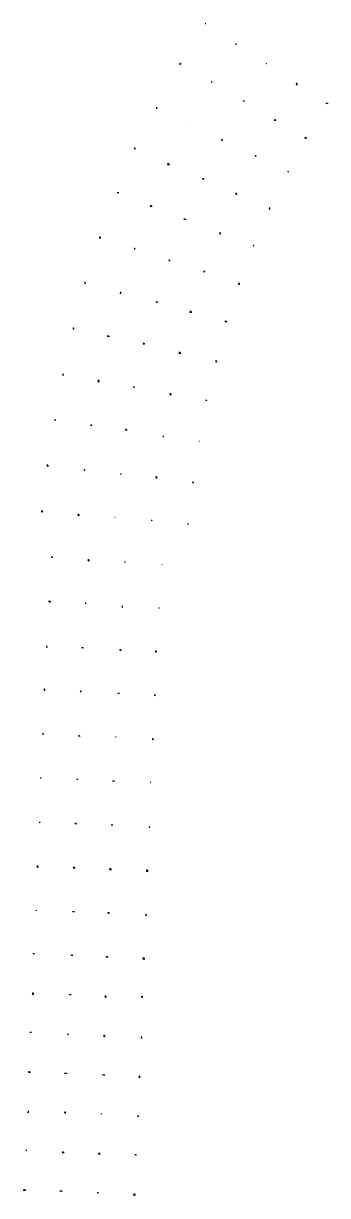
# Model space of a CAD drawing. Header units: metres. Extents: x 6010712 to 6010731, y 6568802 to 6568956.
# Drawn here: x 6010714.9 to 6010731.5, y 6568892 to 6568956 of the extents above; entities that cross this region are included whole.
import ezdxf

# ---------------------------------------------------------------- set-up
doc = ezdxf.new("R2010")
doc.units = ezdxf.units.M

msp = doc.modelspace()

# ---------------------------------------------------------------- hatches: boundary and pattern name
h = msp.add_hatch(color=1)
edge = h.paths.add_edge_path()
edge.add_ellipse((6010724.83, 6568956.03), major_axis=(0, 0.005), ratio=1, start_angle=0, end_angle=360, ccw=False)
h = msp.add_hatch(color=1)
edge = h.paths.add_edge_path()
edge.add_ellipse((6010726.47, 6568954.87), major_axis=(0, 0.005), ratio=1, start_angle=0, end_angle=360, ccw=False)
h = msp.add_hatch(color=1)
edge = h.paths.add_edge_path()
edge.add_ellipse((6010723.39, 6568953.79), major_axis=(0, 0.005), ratio=1, start_angle=0, end_angle=360, ccw=False)
h = msp.add_hatch(color=1)
edge = h.paths.add_edge_path()
edge.add_ellipse((6010728.15, 6568953.84), major_axis=(0, 0.005), ratio=1, start_angle=0, end_angle=360, ccw=False)
h = msp.add_hatch(color=1)
edge = h.paths.add_edge_path()
edge.add_ellipse((6010725.12, 6568952.87), major_axis=(0, 0.005), ratio=1, start_angle=0, end_angle=360, ccw=False)
h = msp.add_hatch(color=1)
edge = h.paths.add_edge_path()
edge.add_ellipse((6010729.77, 6568952.67), major_axis=(0, 0.005), ratio=1, start_angle=0, end_angle=360, ccw=False)
h = msp.add_hatch(color=1)
edge = h.paths.add_edge_path()
edge.add_ellipse((6010722.14, 6568951.38), major_axis=(0, 0.005), ratio=1, start_angle=0, end_angle=360, ccw=False)
h = msp.add_hatch(color=1)
edge = h.paths.add_edge_path()
edge.add_ellipse((6010726.94, 6568951.79), major_axis=(0, 0.005), ratio=1, start_angle=0, end_angle=360, ccw=False)
h = msp.add_hatch(color=1)
edge = h.paths.add_edge_path()
edge.add_ellipse((6010731.39, 6568951.65), major_axis=(0, 0.005), ratio=1, start_angle=0, end_angle=360, ccw=False)
h = msp.add_hatch(color=1)
edge = h.paths.add_edge_path()
edge.add_ellipse((6010728.65, 6568950.73), major_axis=(0, 0.005), ratio=1, start_angle=0, end_angle=360, ccw=False)
h = msp.add_hatch(color=1)
edge = h.paths.add_edge_path()
edge.add_ellipse((6010723.94, 6568950.57), major_axis=(0, 0.005), ratio=1, start_angle=0, end_angle=360, ccw=False)
h = msp.add_hatch(color=1)
edge = h.paths.add_edge_path()
edge.add_ellipse((6010725.68, 6568949.63), major_axis=(0, 0.005), ratio=1, start_angle=0, end_angle=360, ccw=False)
h = msp.add_hatch(color=1)
edge = h.paths.add_edge_path()
edge.add_ellipse((6010730.24, 6568949.83), major_axis=(0, 0.005), ratio=1, start_angle=0, end_angle=360, ccw=False)
h = msp.add_hatch(color=1)
edge = h.paths.add_edge_path()
edge.add_ellipse((6010720.93, 6568949.25), major_axis=(0, 0.005), ratio=1, start_angle=0, end_angle=360, ccw=False)
h = msp.add_hatch(color=1)
edge = h.paths.add_edge_path()
edge.add_ellipse((6010727.58, 6568948.79), major_axis=(0, 0.005), ratio=1, start_angle=0, end_angle=360, ccw=False)
h = msp.add_hatch(color=1)
edge = h.paths.add_edge_path()
edge.add_ellipse((6010722.74, 6568948.3), major_axis=(0, 0.005), ratio=1, start_angle=0, end_angle=360, ccw=False)
h = msp.add_hatch(color=1)
edge = h.paths.add_edge_path()
edge.add_ellipse((6010724.72, 6568947.53), major_axis=(0, 0.005), ratio=1, start_angle=0, end_angle=360, ccw=False)
h = msp.add_hatch(color=1)
edge = h.paths.add_edge_path()
edge.add_ellipse((6010729.36, 6568947.94), major_axis=(0, 0.005), ratio=1, start_angle=0, end_angle=360, ccw=False)
h = msp.add_hatch(color=1)
edge = h.paths.add_edge_path()
edge.add_ellipse((6010720.08, 6568946.8), major_axis=(0, 0.005), ratio=1, start_angle=0, end_angle=360, ccw=False)
h = msp.add_hatch(color=1)
edge = h.paths.add_edge_path()
edge.add_ellipse((6010726.52, 6568946.69), major_axis=(0, 0.005), ratio=1, start_angle=0, end_angle=360, ccw=False)
h = msp.add_hatch(color=1)
edge = h.paths.add_edge_path()
edge.add_ellipse((6010721.79, 6568946.02), major_axis=(0, 0.005), ratio=1, start_angle=0, end_angle=360, ccw=False)
h = msp.add_hatch(color=1)
edge = h.paths.add_edge_path()
edge.add_ellipse((6010728.29, 6568945.88), major_axis=(0, 0.005), ratio=1, start_angle=0, end_angle=360, ccw=False)
h = msp.add_hatch(color=1)
edge = h.paths.add_edge_path()
edge.add_ellipse((6010723.63, 6568945.31), major_axis=(0, 0.005), ratio=1, start_angle=0, end_angle=360, ccw=False)
h = msp.add_hatch(color=1)
edge = h.paths.add_edge_path()
edge.add_ellipse((6010718.99, 6568944.3), major_axis=(0, 0.005), ratio=1, start_angle=0, end_angle=360, ccw=False)
h = msp.add_hatch(color=1)
edge = h.paths.add_edge_path()
edge.add_ellipse((6010725.64, 6568944.54), major_axis=(0, 0.005), ratio=1, start_angle=0, end_angle=360, ccw=False)
h = msp.add_hatch(color=1)
edge = h.paths.add_edge_path()
edge.add_ellipse((6010720.91, 6568943.72), major_axis=(0, 0.005), ratio=1, start_angle=0, end_angle=360, ccw=False)
h = msp.add_hatch(color=1)
edge = h.paths.add_edge_path()
edge.add_ellipse((6010727.42, 6568943.92), major_axis=(0, 0.005), ratio=1, start_angle=0, end_angle=360, ccw=False)
h = msp.add_hatch(color=1)
edge = h.paths.add_edge_path()
edge.add_ellipse((6010722.8, 6568943.06), major_axis=(0, 0.005), ratio=1, start_angle=0, end_angle=360, ccw=False)
h = msp.add_hatch(color=1)
edge = h.paths.add_edge_path()
edge.add_ellipse((6010724.71, 6568942.45), major_axis=(0, 0.005), ratio=1, start_angle=0, end_angle=360, ccw=False)
h = msp.add_hatch(color=1)
edge = h.paths.add_edge_path()
edge.add_ellipse((6010718.2, 6568941.84), major_axis=(0, 0.005), ratio=1, start_angle=0, end_angle=360, ccw=False)
h = msp.add_hatch(color=1)
edge = h.paths.add_edge_path()
edge.add_ellipse((6010726.61, 6568941.76), major_axis=(0, 0.005), ratio=1, start_angle=0, end_angle=360, ccw=False)
h = msp.add_hatch(color=1)
edge = h.paths.add_edge_path()
edge.add_ellipse((6010720.14, 6568941.28), major_axis=(0, 0.005), ratio=1, start_angle=0, end_angle=360, ccw=False)
h = msp.add_hatch(color=1)
edge = h.paths.add_edge_path()
edge.add_ellipse((6010722.2, 6568940.82), major_axis=(0, 0.005), ratio=1, start_angle=0, end_angle=360, ccw=False)
h = msp.add_hatch(color=1)
edge = h.paths.add_edge_path()
edge.add_ellipse((6010723.95, 6568940.24), major_axis=(0, 0.005), ratio=1, start_angle=0, end_angle=360, ccw=False)
h = msp.add_hatch(color=1)
edge = h.paths.add_edge_path()
edge.add_ellipse((6010725.87, 6568939.72), major_axis=(0, 0.005), ratio=1, start_angle=0, end_angle=360, ccw=False)
h = msp.add_hatch(color=1)
edge = h.paths.add_edge_path()
edge.add_ellipse((6010717.61, 6568939.35), major_axis=(0, 0.005), ratio=1, start_angle=0, end_angle=360, ccw=False)
h = msp.add_hatch(color=1)
edge = h.paths.add_edge_path()
edge.add_ellipse((6010719.43, 6568938.92), major_axis=(0, 0.005), ratio=1, start_angle=0, end_angle=360, ccw=False)
h = msp.add_hatch(color=1)
edge = h.paths.add_edge_path()
edge.add_ellipse((6010721.4, 6568938.58), major_axis=(0, 0.005), ratio=1, start_angle=0, end_angle=360, ccw=False)
h = msp.add_hatch(color=1)
edge = h.paths.add_edge_path()
edge.add_ellipse((6010723.36, 6568938), major_axis=(0, 0.005), ratio=1, start_angle=0, end_angle=360, ccw=False)
h = msp.add_hatch(color=1)
edge = h.paths.add_edge_path()
edge.add_ellipse((6010725.41, 6568937.54), major_axis=(0, 0.005), ratio=1, start_angle=0, end_angle=360, ccw=False)
h = msp.add_hatch(color=1)
edge = h.paths.add_edge_path()
edge.add_ellipse((6010717.03, 6568936.82), major_axis=(0, 0.005), ratio=1, start_angle=0, end_angle=360, ccw=False)
h = msp.add_hatch(color=1)
edge = h.paths.add_edge_path()
edge.add_ellipse((6010718.93, 6568936.45), major_axis=(0, 0.005), ratio=1, start_angle=0, end_angle=360, ccw=False)
h = msp.add_hatch(color=1)
edge = h.paths.add_edge_path()
edge.add_ellipse((6010720.85, 6568936.17), major_axis=(0, 0.005), ratio=1, start_angle=0, end_angle=360, ccw=False)
h = msp.add_hatch(color=1)
edge = h.paths.add_edge_path()
edge.add_ellipse((6010722.87, 6568935.74), major_axis=(0, 0.005), ratio=1, start_angle=0, end_angle=360, ccw=False)
h = msp.add_hatch(color=1)
edge = h.paths.add_edge_path()
edge.add_ellipse((6010724.84, 6568935.47), major_axis=(0, 0.005), ratio=1, start_angle=0, end_angle=360, ccw=False)
h = msp.add_hatch(color=1)
edge = h.paths.add_edge_path()
edge.add_ellipse((6010716.63, 6568934.38), major_axis=(0, 0.005), ratio=1, start_angle=0, end_angle=360, ccw=False)
h = msp.add_hatch(color=1)
edge = h.paths.add_edge_path()
edge.add_ellipse((6010718.6, 6568934.06), major_axis=(0, 0.005), ratio=1, start_angle=0, end_angle=360, ccw=False)
h = msp.add_hatch(color=1)
edge = h.paths.add_edge_path()
edge.add_ellipse((6010720.44, 6568933.89), major_axis=(0, 0.005), ratio=1, start_angle=0, end_angle=360, ccw=False)
h = msp.add_hatch(color=1)
edge = h.paths.add_edge_path()
edge.add_ellipse((6010722.5, 6568933.44), major_axis=(0, 0.005), ratio=1, start_angle=0, end_angle=360, ccw=False)
h = msp.add_hatch(color=1)
edge = h.paths.add_edge_path()
edge.add_ellipse((6010724.48, 6568933.22), major_axis=(0, 0.005), ratio=1, start_angle=0, end_angle=360, ccw=False)
h = msp.add_hatch(color=1)
edge = h.paths.add_edge_path()
edge.add_ellipse((6010716.14, 6568931.84), major_axis=(0, 0.005), ratio=1, start_angle=0, end_angle=360, ccw=False)
h = msp.add_hatch(color=1)
edge = h.paths.add_edge_path()
edge.add_ellipse((6010718.22, 6568931.63), major_axis=(0, 0.005), ratio=1, start_angle=0, end_angle=360, ccw=False)
h = msp.add_hatch(color=1)
edge = h.paths.add_edge_path()
edge.add_ellipse((6010720.2, 6568931.43), major_axis=(0, 0.005), ratio=1, start_angle=0, end_angle=360, ccw=False)
h = msp.add_hatch(color=1)
edge = h.paths.add_edge_path()
edge.add_ellipse((6010722.1, 6568931.29), major_axis=(0, 0.005), ratio=1, start_angle=0, end_angle=360, ccw=False)
h = msp.add_hatch(color=1)
edge = h.paths.add_edge_path()
edge.add_ellipse((6010724.1, 6568930.94), major_axis=(0, 0.005), ratio=1, start_angle=0, end_angle=360, ccw=False)
h = msp.add_hatch(color=1)
edge = h.paths.add_edge_path()
edge.add_ellipse((6010715.83, 6568929.34), major_axis=(0, 0.005), ratio=1, start_angle=0, end_angle=360, ccw=False)
h = msp.add_hatch(color=1)
edge = h.paths.add_edge_path()
edge.add_ellipse((6010717.84, 6568929.14), major_axis=(0, 0.005), ratio=1, start_angle=0, end_angle=360, ccw=False)
h = msp.add_hatch(color=1)
edge = h.paths.add_edge_path()
edge.add_ellipse((6010719.86, 6568929.05), major_axis=(0, 0.005), ratio=1, start_angle=0, end_angle=360, ccw=False)
h = msp.add_hatch(color=1)
edge = h.paths.add_edge_path()
edge.add_ellipse((6010721.84, 6568928.87), major_axis=(0, 0.005), ratio=1, start_angle=0, end_angle=360, ccw=False)
h = msp.add_hatch(color=1)
edge = h.paths.add_edge_path()
edge.add_ellipse((6010723.85, 6568928.67), major_axis=(0, 0.005), ratio=1, start_angle=0, end_angle=360, ccw=False)
h = msp.add_hatch(color=1)
edge = h.paths.add_edge_path()
edge.add_ellipse((6010716.4, 6568926.9), major_axis=(0, 0.005), ratio=1, start_angle=0, end_angle=360, ccw=False)
h = msp.add_hatch(color=1)
edge = h.paths.add_edge_path()
edge.add_ellipse((6010718.38, 6568926.68), major_axis=(0, 0.005), ratio=1, start_angle=0, end_angle=360, ccw=False)
h = msp.add_hatch(color=1)
edge = h.paths.add_edge_path()
edge.add_ellipse((6010720.38, 6568926.62), major_axis=(0, 0.005), ratio=1, start_angle=0, end_angle=360, ccw=False)
h = msp.add_hatch(color=1)
edge = h.paths.add_edge_path()
edge.add_ellipse((6010722.43, 6568926.48), major_axis=(0, 0.005), ratio=1, start_angle=0, end_angle=360, ccw=False)
h = msp.add_hatch(color=1)
edge = h.paths.add_edge_path()
edge.add_ellipse((6010716.33, 6568924.51), major_axis=(0, 0.005), ratio=1, start_angle=0, end_angle=360, ccw=False)
h = msp.add_hatch(color=1)
edge = h.paths.add_edge_path()
edge.add_ellipse((6010718.26, 6568924.41), major_axis=(0, 0.005), ratio=1, start_angle=0, end_angle=360, ccw=False)
h = msp.add_hatch(color=1)
edge = h.paths.add_edge_path()
edge.add_ellipse((6010720.26, 6568924.14), major_axis=(0, 0.005), ratio=1, start_angle=0, end_angle=360, ccw=False)
h = msp.add_hatch(color=1)
edge = h.paths.add_edge_path()
edge.add_ellipse((6010722.29, 6568924.12), major_axis=(0, 0.005), ratio=1, start_angle=0, end_angle=360, ccw=False)
h = msp.add_hatch(color=1)
edge = h.paths.add_edge_path()
edge.add_ellipse((6010716.1, 6568921.95), major_axis=(0, 0.005), ratio=1, start_angle=0, end_angle=360, ccw=False)
h = msp.add_hatch(color=1)
edge = h.paths.add_edge_path()
edge.add_ellipse((6010718.04, 6568921.92), major_axis=(0, 0.005), ratio=1, start_angle=0, end_angle=360, ccw=False)
h = msp.add_hatch(color=1)
edge = h.paths.add_edge_path()
edge.add_ellipse((6010720.2, 6568921.79), major_axis=(0, 0.005), ratio=1, start_angle=0, end_angle=360, ccw=False)
h = msp.add_hatch(color=1)
edge = h.paths.add_edge_path()
edge.add_ellipse((6010722.06, 6568921.7), major_axis=(0, 0.005), ratio=1, start_angle=0, end_angle=360, ccw=False)
h = msp.add_hatch(color=1)
edge = h.paths.add_edge_path()
edge.add_ellipse((6010715.99, 6568919.7), major_axis=(0, 0.005), ratio=1, start_angle=0, end_angle=360, ccw=False)
h = msp.add_hatch(color=1)
edge = h.paths.add_edge_path()
edge.add_ellipse((6010717.95, 6568919.59), major_axis=(0, 0.005), ratio=1, start_angle=0, end_angle=360, ccw=False)
h = msp.add_hatch(color=1)
edge = h.paths.add_edge_path()
edge.add_ellipse((6010720.11, 6568919.46), major_axis=(0, 0.005), ratio=1, start_angle=0, end_angle=360, ccw=False)
h = msp.add_hatch(color=1)
edge = h.paths.add_edge_path()
edge.add_ellipse((6010722.08, 6568919.31), major_axis=(0, 0.005), ratio=1, start_angle=0, end_angle=360, ccw=False)
h = msp.add_hatch(color=1)
edge = h.paths.add_edge_path()
edge.add_ellipse((6010715.92, 6568917.27), major_axis=(0, 0.005), ratio=1, start_angle=0, end_angle=360, ccw=False)
h = msp.add_hatch(color=1)
edge = h.paths.add_edge_path()
edge.add_ellipse((6010717.86, 6568917.09), major_axis=(0, 0.005), ratio=1, start_angle=0, end_angle=360, ccw=False)
h = msp.add_hatch(color=1)
edge = h.paths.add_edge_path()
edge.add_ellipse((6010719.89, 6568917.06), major_axis=(0, 0.005), ratio=1, start_angle=0, end_angle=360, ccw=False)
h = msp.add_hatch(color=1)
edge = h.paths.add_edge_path()
edge.add_ellipse((6010721.95, 6568916.91), major_axis=(0, 0.005), ratio=1, start_angle=0, end_angle=360, ccw=False)
h = msp.add_hatch(color=1)
edge = h.paths.add_edge_path()
edge.add_ellipse((6010715.78, 6568914.82), major_axis=(0, 0.005), ratio=1, start_angle=0, end_angle=360, ccw=False)
h = msp.add_hatch(color=1)
edge = h.paths.add_edge_path()
edge.add_ellipse((6010717.78, 6568914.76), major_axis=(0, 0.005), ratio=1, start_angle=0, end_angle=360, ccw=False)
h = msp.add_hatch(color=1)
edge = h.paths.add_edge_path()
edge.add_ellipse((6010719.73, 6568914.65), major_axis=(0, 0.005), ratio=1, start_angle=0, end_angle=360, ccw=False)
h = msp.add_hatch(color=1)
edge = h.paths.add_edge_path()
edge.add_ellipse((6010721.79, 6568914.59), major_axis=(0, 0.005), ratio=1, start_angle=0, end_angle=360, ccw=False)
h = msp.add_hatch(color=1)
edge = h.paths.add_edge_path()
edge.add_ellipse((6010715.77, 6568912.38), major_axis=(0, 0.005), ratio=1, start_angle=0, end_angle=360, ccw=False)
h = msp.add_hatch(color=1)
edge = h.paths.add_edge_path()
edge.add_ellipse((6010717.66, 6568912.3), major_axis=(0, 0.005), ratio=1, start_angle=0, end_angle=360, ccw=False)
h = msp.add_hatch(color=1)
edge = h.paths.add_edge_path()
edge.add_ellipse((6010719.65, 6568912.25), major_axis=(0, 0.005), ratio=1, start_angle=0, end_angle=360, ccw=False)
h = msp.add_hatch(color=1)
edge = h.paths.add_edge_path()
edge.add_ellipse((6010721.75, 6568912.12), major_axis=(0, 0.005), ratio=1, start_angle=0, end_angle=360, ccw=False)
h = msp.add_hatch(color=1)
edge = h.paths.add_edge_path()
edge.add_ellipse((6010715.58, 6568909.95), major_axis=(0, 0.005), ratio=1, start_angle=0, end_angle=360, ccw=False)
h = msp.add_hatch(color=1)
edge = h.paths.add_edge_path()
edge.add_ellipse((6010717.58, 6568909.88), major_axis=(0, 0.005), ratio=1, start_angle=0, end_angle=360, ccw=False)
h = msp.add_hatch(color=1)
edge = h.paths.add_edge_path()
edge.add_ellipse((6010719.57, 6568909.79), major_axis=(0, 0.005), ratio=1, start_angle=0, end_angle=360, ccw=False)
h = msp.add_hatch(color=1)
edge = h.paths.add_edge_path()
edge.add_ellipse((6010721.57, 6568909.71), major_axis=(0, 0.005), ratio=1, start_angle=0, end_angle=360, ccw=False)
h = msp.add_hatch(color=1)
edge = h.paths.add_edge_path()
edge.add_ellipse((6010715.55, 6568907.57), major_axis=(0, 0.005), ratio=1, start_angle=0, end_angle=360, ccw=False)
h = msp.add_hatch(color=1)
edge = h.paths.add_edge_path()
edge.add_ellipse((6010717.64, 6568907.56), major_axis=(0, 0.005), ratio=1, start_angle=0, end_angle=360, ccw=False)
h = msp.add_hatch(color=1)
edge = h.paths.add_edge_path()
edge.add_ellipse((6010719.46, 6568907.43), major_axis=(0, 0.005), ratio=1, start_angle=0, end_angle=360, ccw=False)
h = msp.add_hatch(color=1)
edge = h.paths.add_edge_path()
edge.add_ellipse((6010721.56, 6568907.3), major_axis=(0, 0.005), ratio=1, start_angle=0, end_angle=360, ccw=False)
h = msp.add_hatch(color=1)
edge = h.paths.add_edge_path()
edge.add_ellipse((6010715.37, 6568905.22), major_axis=(0, 0.005), ratio=1, start_angle=0, end_angle=360, ccw=False)
h = msp.add_hatch(color=1)
edge = h.paths.add_edge_path()
edge.add_ellipse((6010717.55, 6568905.13), major_axis=(0, 0.005), ratio=1, start_angle=0, end_angle=360, ccw=False)
h = msp.add_hatch(color=1)
edge = h.paths.add_edge_path()
edge.add_ellipse((6010719.37, 6568905.03), major_axis=(0, 0.005), ratio=1, start_angle=0, end_angle=360, ccw=False)
h = msp.add_hatch(color=1)
edge = h.paths.add_edge_path()
edge.add_ellipse((6010721.39, 6568904.92), major_axis=(0, 0.005), ratio=1, start_angle=0, end_angle=360, ccw=False)
h = msp.add_hatch(color=1)
edge = h.paths.add_edge_path()
edge.add_ellipse((6010715.34, 6568902.98), major_axis=(0, 0.005), ratio=1, start_angle=0, end_angle=360, ccw=False)
h = msp.add_hatch(color=1)
edge = h.paths.add_edge_path()
edge.add_ellipse((6010717.47, 6568903.02), major_axis=(0, 0.005), ratio=1, start_angle=0, end_angle=360, ccw=False)
h = msp.add_hatch(color=1)
edge = h.paths.add_edge_path()
edge.add_ellipse((6010719.3, 6568902.85), major_axis=(0, 0.005), ratio=1, start_angle=0, end_angle=360, ccw=False)
h = msp.add_hatch(color=1)
edge = h.paths.add_edge_path()
edge.add_ellipse((6010721.31, 6568902.91), major_axis=(0, 0.005), ratio=1, start_angle=0, end_angle=360, ccw=False)
h = msp.add_hatch(color=1)
edge = h.paths.add_edge_path()
edge.add_ellipse((6010715.2, 6568900.93), major_axis=(0, 0.005), ratio=1, start_angle=0, end_angle=360, ccw=False)
h = msp.add_hatch(color=1)
edge = h.paths.add_edge_path()
edge.add_ellipse((6010717.3, 6568900.8), major_axis=(0, 0.005), ratio=1, start_angle=0, end_angle=360, ccw=False)
h = msp.add_hatch(color=1)
edge = h.paths.add_edge_path()
edge.add_ellipse((6010719.23, 6568900.7), major_axis=(0, 0.005), ratio=1, start_angle=0, end_angle=360, ccw=False)
h = msp.add_hatch(color=1)
edge = h.paths.add_edge_path()
edge.add_ellipse((6010721.34, 6568900.62), major_axis=(0, 0.005), ratio=1, start_angle=0, end_angle=360, ccw=False)
h = msp.add_hatch(color=1)
edge = h.paths.add_edge_path()
edge.add_ellipse((6010715.14, 6568898.72), major_axis=(0, 0.005), ratio=1, start_angle=0, end_angle=360, ccw=False)
h = msp.add_hatch(color=1)
edge = h.paths.add_edge_path()
edge.add_ellipse((6010717.11, 6568898.67), major_axis=(0, 0.005), ratio=1, start_angle=0, end_angle=360, ccw=False)
h = msp.add_hatch(color=1)
edge = h.paths.add_edge_path()
edge.add_ellipse((6010719.3, 6568898.63), major_axis=(0, 0.005), ratio=1, start_angle=0, end_angle=360, ccw=False)
h = msp.add_hatch(color=1)
edge = h.paths.add_edge_path()
edge.add_ellipse((6010721.16, 6568898.46), major_axis=(0, 0.005), ratio=1, start_angle=0, end_angle=360, ccw=False)
h = msp.add_hatch(color=1)
edge = h.paths.add_edge_path()
edge.add_ellipse((6010715.09, 6568896.54), major_axis=(0, 0.005), ratio=1, start_angle=0, end_angle=360, ccw=False)
h = msp.add_hatch(color=1)
edge = h.paths.add_edge_path()
edge.add_ellipse((6010717.17, 6568896.59), major_axis=(0, 0.005), ratio=1, start_angle=0, end_angle=360, ccw=False)
h = msp.add_hatch(color=1)
edge = h.paths.add_edge_path()
edge.add_ellipse((6010719.12, 6568896.5), major_axis=(0, 0.005), ratio=1, start_angle=0, end_angle=360, ccw=False)
h = msp.add_hatch(color=1)
edge = h.paths.add_edge_path()
edge.add_ellipse((6010721.14, 6568896.33), major_axis=(0, 0.005), ratio=1, start_angle=0, end_angle=360, ccw=False)
h = msp.add_hatch(color=1)
edge = h.paths.add_edge_path()
edge.add_ellipse((6010714.99, 6568894.48), major_axis=(0, 0.005), ratio=1, start_angle=0, end_angle=360, ccw=False)
h = msp.add_hatch(color=1)
edge = h.paths.add_edge_path()
edge.add_ellipse((6010716.98, 6568894.34), major_axis=(0, 0.005), ratio=1, start_angle=0, end_angle=360, ccw=False)
h = msp.add_hatch(color=1)
edge = h.paths.add_edge_path()
edge.add_ellipse((6010718.96, 6568894.27), major_axis=(0, 0.005), ratio=1, start_angle=0, end_angle=360, ccw=False)
h = msp.add_hatch(color=1)
edge = h.paths.add_edge_path()
edge.add_ellipse((6010720.94, 6568894.24), major_axis=(0, 0.005), ratio=1, start_angle=0, end_angle=360, ccw=False)
h = msp.add_hatch(color=1)
edge = h.paths.add_edge_path()
edge.add_ellipse((6010714.86, 6568892.29), major_axis=(0, 0.005), ratio=1, start_angle=0, end_angle=360, ccw=False)
h = msp.add_hatch(color=1)
edge = h.paths.add_edge_path()
edge.add_ellipse((6010716.85, 6568892.24), major_axis=(0, 0.005), ratio=1, start_angle=0, end_angle=360, ccw=False)
h = msp.add_hatch(color=1)
edge = h.paths.add_edge_path()
edge.add_ellipse((6010718.88, 6568892.15), major_axis=(0, 0.005), ratio=1, start_angle=0, end_angle=360, ccw=False)
h = msp.add_hatch(color=1)
edge = h.paths.add_edge_path()
edge.add_ellipse((6010720.88, 6568892.03), major_axis=(0, 0.005), ratio=1, start_angle=0, end_angle=360, ccw=False)

# ---------------------------------------------------------------- linework, layer by layer
for p, q in [((6010724.79, 6568956.04), (6010724.83, 6568956.03)), ((6010726.47, 6568954.95), (6010726.47, 6568954.87)), ((6010723.44, 6568953.86), (6010723.39, 6568953.79)), ((6010728.14, 6568953.85), (6010728.15, 6568953.84)), ((6010725.16, 6568952.84), (6010725.12, 6568952.87)), ((6010729.81, 6568952.76), (6010729.77, 6568952.67)), ((6010722.13, 6568951.46), (6010722.14, 6568951.38)), ((6010726.87, 6568951.81), (6010726.94, 6568951.79)), ((6010731.49, 6568951.66), (6010731.39, 6568951.65)), ((6010728.59, 6568950.79), (6010728.65, 6568950.73)), ((6010723.93, 6568950.58), (6010723.94, 6568950.57)), ((6010725.73, 6568949.7), (6010725.68, 6568949.63)), ((6010730.31, 6568949.76), (6010730.24, 6568949.83)), ((6010720.97, 6568949.17), (6010720.93, 6568949.25)), ((6010727.53, 6568948.83), (6010727.58, 6568948.79)), ((6010722.81, 6568948.37), (6010722.74, 6568948.3)), ((6010724.64, 6568947.57), (6010724.72, 6568947.53)), ((6010729.32, 6568947.95), (6010729.36, 6568947.94)), ((6010719.99, 6568946.8), (6010720.08, 6568946.8)), ((6010726.47, 6568946.77), (6010726.52, 6568946.69)), ((6010721.86, 6568946.07), (6010721.79, 6568946.02)), ((6010728.31, 6568945.97), (6010728.29, 6568945.88)), ((6010723.72, 6568945.35), (6010723.63, 6568945.31)), ((6010719.05, 6568944.37), (6010718.99, 6568944.3)), ((6010725.59, 6568944.62), (6010725.64, 6568944.54)), ((6010720.95, 6568943.74), (6010720.91, 6568943.72)), ((6010727.45, 6568943.9), (6010727.42, 6568943.92)), ((6010722.85, 6568943.11), (6010722.8, 6568943.06)), ((6010724.75, 6568942.49), (6010724.71, 6568942.45)), ((6010718.24, 6568941.9), (6010718.2, 6568941.84)), ((6010726.65, 6568941.86), (6010726.61, 6568941.76)), ((6010720.17, 6568941.37), (6010720.14, 6568941.28)), ((6010722.1, 6568940.83), (6010722.2, 6568940.82)), ((6010724.03, 6568940.3), (6010723.95, 6568940.24)), ((6010725.96, 6568939.77), (6010725.87, 6568939.72)), ((6010717.57, 6568939.41), (6010717.61, 6568939.35)), ((6010719.52, 6568938.96), (6010719.43, 6568938.92)), ((6010721.48, 6568938.52), (6010721.4, 6568938.58)), ((6010723.43, 6568938.07), (6010723.36, 6568938)), ((6010725.38, 6568937.63), (6010725.41, 6568937.54)), ((6010717.02, 6568936.91), (6010717.03, 6568936.82)), ((6010718.98, 6568936.54), (6010718.93, 6568936.45)), ((6010720.95, 6568936.18), (6010720.85, 6568936.17)), ((6010722.92, 6568935.81), (6010722.87, 6568935.74)), ((6010724.88, 6568935.44), (6010724.84, 6568935.47)), ((6010716.56, 6568934.4), (6010716.63, 6568934.38)), ((6010718.54, 6568934.11), (6010718.6, 6568934.06)), ((6010720.51, 6568933.82), (6010720.44, 6568933.89)), ((6010722.49, 6568933.52), (6010722.5, 6568933.44)), ((6010724.47, 6568933.23), (6010724.48, 6568933.22)), ((6010716.19, 6568931.91), (6010716.14, 6568931.84)), ((6010718.17, 6568931.67), (6010718.22, 6568931.63)), ((6010720.16, 6568931.44), (6010720.2, 6568931.43)), ((6010722.15, 6568931.21), (6010722.1, 6568931.29)), ((6010724.13, 6568930.98), (6010724.1, 6568930.94)), ((6010715.89, 6568929.41), (6010715.83, 6568929.34)), ((6010717.88, 6568929.23), (6010717.84, 6568929.14)), ((6010719.88, 6568929.06), (6010719.86, 6568929.05)), ((6010721.87, 6568928.89), (6010721.84, 6568928.87)), ((6010723.86, 6568928.71), (6010723.85, 6568928.67)), ((6010716.44, 6568926.88), (6010716.4, 6568926.9)), ((6010718.43, 6568926.75), (6010718.38, 6568926.68)), ((6010720.43, 6568926.62), (6010720.38, 6568926.62)), ((6010722.43, 6568926.49), (6010722.43, 6568926.48)), ((6010716.26, 6568924.45), (6010716.33, 6568924.51)), ((6010718.26, 6568924.34), (6010718.26, 6568924.41)), ((6010720.26, 6568924.24), (6010720.26, 6568924.14)), ((6010722.26, 6568924.13), (6010722.29, 6568924.12)), ((6010716.13, 6568922.02), (6010716.1, 6568921.95)), ((6010718.13, 6568921.94), (6010718.04, 6568921.92)), ((6010720.13, 6568921.85), (6010720.2, 6568921.79)), ((6010722.12, 6568921.76), (6010722.06, 6568921.7)), ((6010716.02, 6568919.61), (6010715.99, 6568919.7)), ((6010718.02, 6568919.53), (6010717.95, 6568919.59)), ((6010720.02, 6568919.46), (6010720.11, 6568919.46)), ((6010722.02, 6568919.38), (6010722.08, 6568919.31)), ((6010715.93, 6568917.21), (6010715.92, 6568917.27)), ((6010717.93, 6568917.14), (6010717.86, 6568917.09)), ((6010719.92, 6568917.06), (6010719.89, 6568917.06)), ((6010721.92, 6568916.98), (6010721.95, 6568916.91)), ((6010715.83, 6568914.82), (6010715.78, 6568914.82)), ((6010717.83, 6568914.74), (6010717.78, 6568914.76)), ((6010719.83, 6568914.66), (6010719.73, 6568914.65)), ((6010721.83, 6568914.58), (6010721.79, 6568914.59)), ((6010715.74, 6568912.42), (6010715.77, 6568912.38)), ((6010717.74, 6568912.34), (6010717.66, 6568912.3)), ((6010719.74, 6568912.26), (6010719.65, 6568912.25)), ((6010721.73, 6568912.18), (6010721.75, 6568912.12)), ((6010715.65, 6568910.02), (6010715.58, 6568909.95)), ((6010717.64, 6568909.94), (6010717.58, 6568909.88)), ((6010719.64, 6568909.86), (6010719.57, 6568909.79)), ((6010721.64, 6568909.79), (6010721.57, 6568909.71)), ((6010715.55, 6568907.62), (6010715.55, 6568907.57)), ((6010717.55, 6568907.54), (6010717.64, 6568907.56)), ((6010719.55, 6568907.47), (6010719.46, 6568907.43)), ((6010721.55, 6568907.39), (6010721.56, 6568907.3)), ((6010715.46, 6568905.22), (6010715.37, 6568905.22)), ((6010717.46, 6568905.15), (6010717.55, 6568905.13)), ((6010719.46, 6568905.07), (6010719.37, 6568905.03)), ((6010721.45, 6568904.99), (6010721.39, 6568904.92)), ((6010715.38, 6568903.08), (6010715.34, 6568902.98)), ((6010717.37, 6568903), (6010717.47, 6568903.02)), ((6010719.37, 6568902.92), (6010719.3, 6568902.85)), ((6010721.37, 6568902.84), (6010721.31, 6568902.91)), ((6010715.29, 6568900.93), (6010715.2, 6568900.93)), ((6010717.29, 6568900.85), (6010717.3, 6568900.8)), ((6010719.29, 6568900.77), (6010719.23, 6568900.7)), ((6010721.29, 6568900.69), (6010721.34, 6568900.62)), ((6010715.21, 6568898.78), (6010715.14, 6568898.72)), ((6010717.21, 6568898.7), (6010717.11, 6568898.67)), ((6010719.2, 6568898.62), (6010719.3, 6568898.63)), ((6010721.2, 6568898.54), (6010721.16, 6568898.46)), ((6010715.12, 6568896.63), (6010715.09, 6568896.54)), ((6010717.12, 6568896.55), (6010717.17, 6568896.59)), ((6010719.12, 6568896.47), (6010719.12, 6568896.5)), ((6010721.12, 6568896.4), (6010721.14, 6568896.33)), ((6010715.04, 6568894.48), (6010714.99, 6568894.48)), ((6010717.04, 6568894.4), (6010716.98, 6568894.34)), ((6010719.04, 6568894.33), (6010718.96, 6568894.27)), ((6010721.03, 6568894.25), (6010720.94, 6568894.24)), ((6010714.96, 6568892.33), (6010714.86, 6568892.29)), ((6010716.95, 6568892.26), (6010716.85, 6568892.24)), ((6010718.95, 6568892.18), (6010718.88, 6568892.15)), ((6010720.95, 6568892.1), (6010720.88, 6568892.03))]:
    msp.add_line(p, q)
at = {"color": 4}
for p, q in [((6010724.79, 6568956.04), (6010724.83, 6568956.04)), ((6010726.47, 6568954.95), (6010726.47, 6568954.95)), ((6010723.44, 6568953.86), (6010723.39, 6568953.86)), ((6010728.14, 6568953.85), (6010728.15, 6568953.85)), ((6010725.16, 6568952.84), (6010725.12, 6568952.84)), ((6010729.81, 6568952.76), (6010729.77, 6568952.76)), ((6010722.13, 6568951.46), (6010722.14, 6568951.46)), ((6010726.87, 6568951.81), (6010726.94, 6568951.81)), ((6010731.49, 6568951.66), (6010731.39, 6568951.66)), ((6010728.59, 6568950.79), (6010728.65, 6568950.79)), ((6010723.93, 6568950.58), (6010723.94, 6568950.58)), ((6010725.73, 6568949.7), (6010725.68, 6568949.7)), ((6010730.31, 6568949.76), (6010730.24, 6568949.76)), ((6010720.97, 6568949.17), (6010720.93, 6568949.17)), ((6010727.53, 6568948.83), (6010727.58, 6568948.83)), ((6010722.81, 6568948.37), (6010722.74, 6568948.37)), ((6010724.64, 6568947.57), (6010724.72, 6568947.57)), ((6010729.32, 6568947.95), (6010729.36, 6568947.95)), ((6010719.99, 6568946.8), (6010720.08, 6568946.8)), ((6010726.47, 6568946.77), (6010726.52, 6568946.77)), ((6010721.86, 6568946.07), (6010721.79, 6568946.07)), ((6010728.31, 6568945.97), (6010728.29, 6568945.97)), ((6010723.72, 6568945.35), (6010723.63, 6568945.35)), ((6010719.05, 6568944.37), (6010718.99, 6568944.37)), ((6010725.59, 6568944.62), (6010725.64, 6568944.62)), ((6010720.95, 6568943.74), (6010720.91, 6568943.74)), ((6010727.45, 6568943.9), (6010727.42, 6568943.9)), ((6010722.85, 6568943.11), (6010722.8, 6568943.11)), ((6010724.75, 6568942.49), (6010724.71, 6568942.49)), ((6010718.24, 6568941.9), (6010718.2, 6568941.9)), ((6010726.65, 6568941.86), (6010726.61, 6568941.86)), ((6010720.17, 6568941.37), (6010720.14, 6568941.37)), ((6010722.1, 6568940.83), (6010722.2, 6568940.83)), ((6010724.03, 6568940.3), (6010723.95, 6568940.3)), ((6010725.96, 6568939.77), (6010725.87, 6568939.77)), ((6010717.57, 6568939.41), (6010717.61, 6568939.41)), ((6010719.52, 6568938.96), (6010719.43, 6568938.96)), ((6010721.48, 6568938.52), (6010721.4, 6568938.52)), ((6010723.43, 6568938.07), (6010723.36, 6568938.07)), ((6010725.38, 6568937.63), (6010725.41, 6568937.63)), ((6010717.02, 6568936.91), (6010717.03, 6568936.91)), ((6010718.98, 6568936.54), (6010718.93, 6568936.54)), ((6010720.95, 6568936.18), (6010720.85, 6568936.18)), ((6010722.92, 6568935.81), (6010722.87, 6568935.81)), ((6010724.88, 6568935.44), (6010724.84, 6568935.44)), ((6010716.56, 6568934.4), (6010716.63, 6568934.4)), ((6010718.54, 6568934.11), (6010718.6, 6568934.11)), ((6010720.51, 6568933.82), (6010720.44, 6568933.82)), ((6010722.49, 6568933.52), (6010722.5, 6568933.52)), ((6010724.47, 6568933.23), (6010724.48, 6568933.23)), ((6010716.19, 6568931.91), (6010716.14, 6568931.91)), ((6010718.17, 6568931.67), (6010718.22, 6568931.67)), ((6010720.16, 6568931.44), (6010720.2, 6568931.44)), ((6010722.15, 6568931.21), (6010722.1, 6568931.21)), ((6010724.13, 6568930.98), (6010724.1, 6568930.98)), ((6010715.89, 6568929.41), (6010715.83, 6568929.41)), ((6010717.88, 6568929.23), (6010717.84, 6568929.23)), ((6010719.88, 6568929.06), (6010719.86, 6568929.06)), ((6010721.87, 6568928.89), (6010721.84, 6568928.89)), ((6010723.86, 6568928.71), (6010723.85, 6568928.71)), ((6010716.44, 6568926.88), (6010716.4, 6568926.88)), ((6010718.43, 6568926.75), (6010718.38, 6568926.75)), ((6010720.43, 6568926.62), (6010720.38, 6568926.62)), ((6010722.43, 6568926.49), (6010722.43, 6568926.49)), ((6010716.26, 6568924.45), (6010716.33, 6568924.45)), ((6010718.26, 6568924.34), (6010718.26, 6568924.34)), ((6010720.26, 6568924.24), (6010720.26, 6568924.24)), ((6010722.26, 6568924.13), (6010722.29, 6568924.13)), ((6010716.13, 6568922.02), (6010716.1, 6568922.02)), ((6010718.13, 6568921.94), (6010718.04, 6568921.94)), ((6010720.13, 6568921.85), (6010720.2, 6568921.85)), ((6010722.12, 6568921.76), (6010722.06, 6568921.76)), ((6010716.02, 6568919.61), (6010715.99, 6568919.61)), ((6010718.02, 6568919.53), (6010717.95, 6568919.53)), ((6010720.02, 6568919.46), (6010720.11, 6568919.46)), ((6010722.02, 6568919.38), (6010722.08, 6568919.38)), ((6010715.93, 6568917.21), (6010715.92, 6568917.21)), ((6010717.93, 6568917.14), (6010717.86, 6568917.14)), ((6010719.92, 6568917.06), (6010719.89, 6568917.06)), ((6010721.92, 6568916.98), (6010721.95, 6568916.98)), ((6010715.83, 6568914.82), (6010715.78, 6568914.82)), ((6010717.83, 6568914.74), (6010717.78, 6568914.74)), ((6010719.83, 6568914.66), (6010719.73, 6568914.66)), ((6010721.83, 6568914.58), (6010721.79, 6568914.58)), ((6010715.74, 6568912.42), (6010715.77, 6568912.42)), ((6010717.74, 6568912.34), (6010717.66, 6568912.34)), ((6010719.74, 6568912.26), (6010719.65, 6568912.26)), ((6010721.73, 6568912.18), (6010721.75, 6568912.18)), ((6010715.65, 6568910.02), (6010715.58, 6568910.02)), ((6010717.64, 6568909.94), (6010717.58, 6568909.94)), ((6010719.64, 6568909.86), (6010719.57, 6568909.86)), ((6010721.64, 6568909.79), (6010721.57, 6568909.79)), ((6010715.55, 6568907.62), (6010715.55, 6568907.62)), ((6010717.55, 6568907.54), (6010717.64, 6568907.54)), ((6010719.55, 6568907.47), (6010719.46, 6568907.47)), ((6010721.55, 6568907.39), (6010721.56, 6568907.39)), ((6010715.46, 6568905.22), (6010715.37, 6568905.22)), ((6010717.46, 6568905.15), (6010717.55, 6568905.15)), ((6010719.46, 6568905.07), (6010719.37, 6568905.07)), ((6010721.45, 6568904.99), (6010721.39, 6568904.99)), ((6010715.38, 6568903.08), (6010715.34, 6568903.08)), ((6010717.37, 6568903), (6010717.47, 6568903)), ((6010719.37, 6568902.92), (6010719.3, 6568902.92)), ((6010721.37, 6568902.84), (6010721.31, 6568902.84)), ((6010715.29, 6568900.93), (6010715.2, 6568900.93)), ((6010717.29, 6568900.85), (6010717.3, 6568900.85)), ((6010719.29, 6568900.77), (6010719.23, 6568900.77)), ((6010721.29, 6568900.69), (6010721.34, 6568900.69)), ((6010715.21, 6568898.78), (6010715.14, 6568898.78)), ((6010717.21, 6568898.7), (6010717.11, 6568898.7)), ((6010719.2, 6568898.62), (6010719.3, 6568898.62)), ((6010721.2, 6568898.54), (6010721.16, 6568898.54)), ((6010715.12, 6568896.63), (6010715.09, 6568896.63)), ((6010717.12, 6568896.55), (6010717.17, 6568896.55)), ((6010719.12, 6568896.47), (6010719.12, 6568896.47)), ((6010721.12, 6568896.4), (6010721.14, 6568896.4)), ((6010715.04, 6568894.48), (6010714.99, 6568894.48)), ((6010717.04, 6568894.4), (6010716.98, 6568894.4)), ((6010719.04, 6568894.33), (6010718.96, 6568894.33)), ((6010721.03, 6568894.25), (6010720.94, 6568894.25)), ((6010714.96, 6568892.33), (6010714.86, 6568892.33)), ((6010716.95, 6568892.26), (6010716.85, 6568892.26)), ((6010718.95, 6568892.18), (6010718.88, 6568892.18)), ((6010720.95, 6568892.1), (6010720.88, 6568892.1))]:
    msp.add_line(p, q, dxfattribs=at)
at = {"color": 2}
for p, q in [((6010724.79, 6568956.04), (6010724.79, 6568956.03)), ((6010726.47, 6568954.95), (6010726.47, 6568954.87)), ((6010723.44, 6568953.86), (6010723.44, 6568953.79)), ((6010728.14, 6568953.85), (6010728.14, 6568953.84)), ((6010725.16, 6568952.84), (6010725.16, 6568952.87)), ((6010729.81, 6568952.76), (6010729.81, 6568952.67)), ((6010722.13, 6568951.46), (6010722.13, 6568951.38)), ((6010726.87, 6568951.81), (6010726.87, 6568951.79)), ((6010731.49, 6568951.66), (6010731.49, 6568951.65)), ((6010728.59, 6568950.79), (6010728.59, 6568950.73)), ((6010723.93, 6568950.58), (6010723.93, 6568950.57)), ((6010725.73, 6568949.7), (6010725.73, 6568949.63)), ((6010730.31, 6568949.76), (6010730.31, 6568949.83)), ((6010720.97, 6568949.17), (6010720.97, 6568949.25)), ((6010727.53, 6568948.83), (6010727.53, 6568948.79)), ((6010722.81, 6568948.37), (6010722.81, 6568948.3)), ((6010724.64, 6568947.57), (6010724.64, 6568947.53)), ((6010729.32, 6568947.95), (6010729.32, 6568947.94)), ((6010719.99, 6568946.8), (6010719.99, 6568946.8)), ((6010726.47, 6568946.77), (6010726.47, 6568946.69)), ((6010721.86, 6568946.07), (6010721.86, 6568946.02)), ((6010728.31, 6568945.97), (6010728.31, 6568945.88)), ((6010723.72, 6568945.35), (6010723.72, 6568945.31)), ((6010719.05, 6568944.37), (6010719.05, 6568944.3)), ((6010725.59, 6568944.62), (6010725.59, 6568944.54)), ((6010720.95, 6568943.74), (6010720.95, 6568943.72)), ((6010727.45, 6568943.9), (6010727.45, 6568943.92)), ((6010722.85, 6568943.11), (6010722.85, 6568943.06)), ((6010724.75, 6568942.49), (6010724.75, 6568942.45)), ((6010718.24, 6568941.9), (6010718.24, 6568941.84)), ((6010726.65, 6568941.86), (6010726.65, 6568941.76)), ((6010720.17, 6568941.37), (6010720.17, 6568941.28)), ((6010722.1, 6568940.83), (6010722.1, 6568940.82)), ((6010724.03, 6568940.3), (6010724.03, 6568940.24)), ((6010725.96, 6568939.77), (6010725.96, 6568939.72)), ((6010717.57, 6568939.41), (6010717.57, 6568939.35)), ((6010719.52, 6568938.96), (6010719.52, 6568938.92)), ((6010721.48, 6568938.52), (6010721.48, 6568938.58)), ((6010723.43, 6568938.07), (6010723.43, 6568938)), ((6010725.38, 6568937.63), (6010725.38, 6568937.54)), ((6010717.02, 6568936.91), (6010717.02, 6568936.82)), ((6010718.98, 6568936.54), (6010718.98, 6568936.45)), ((6010720.95, 6568936.18), (6010720.95, 6568936.17)), ((6010722.92, 6568935.81), (6010722.92, 6568935.74)), ((6010724.88, 6568935.44), (6010724.88, 6568935.47)), ((6010716.56, 6568934.4), (6010716.56, 6568934.38)), ((6010718.54, 6568934.11), (6010718.54, 6568934.06)), ((6010720.51, 6568933.82), (6010720.51, 6568933.89)), ((6010722.49, 6568933.52), (6010722.49, 6568933.44)), ((6010724.47, 6568933.23), (6010724.47, 6568933.22)), ((6010716.19, 6568931.91), (6010716.19, 6568931.84)), ((6010718.17, 6568931.67), (6010718.17, 6568931.63)), ((6010720.16, 6568931.44), (6010720.16, 6568931.43)), ((6010722.15, 6568931.21), (6010722.15, 6568931.29)), ((6010724.13, 6568930.98), (6010724.13, 6568930.94)), ((6010715.89, 6568929.41), (6010715.89, 6568929.34)), ((6010717.88, 6568929.23), (6010717.88, 6568929.14)), ((6010719.88, 6568929.06), (6010719.88, 6568929.05)), ((6010721.87, 6568928.89), (6010721.87, 6568928.87)), ((6010723.86, 6568928.71), (6010723.86, 6568928.67)), ((6010716.44, 6568926.88), (6010716.44, 6568926.9)), ((6010718.43, 6568926.75), (6010718.43, 6568926.68)), ((6010720.43, 6568926.62), (6010720.43, 6568926.62)), ((6010722.43, 6568926.49), (6010722.43, 6568926.48)), ((6010716.26, 6568924.45), (6010716.26, 6568924.51)), ((6010718.26, 6568924.34), (6010718.26, 6568924.41)), ((6010720.26, 6568924.24), (6010720.26, 6568924.14)), ((6010722.26, 6568924.13), (6010722.26, 6568924.12)), ((6010716.13, 6568922.02), (6010716.13, 6568921.95)), ((6010718.13, 6568921.94), (6010718.13, 6568921.92)), ((6010720.13, 6568921.85), (6010720.13, 6568921.79)), ((6010722.12, 6568921.76), (6010722.12, 6568921.7)), ((6010716.02, 6568919.61), (6010716.02, 6568919.7)), ((6010718.02, 6568919.53), (6010718.02, 6568919.59)), ((6010720.02, 6568919.46), (6010720.02, 6568919.46)), ((6010722.02, 6568919.38), (6010722.02, 6568919.31)), ((6010715.93, 6568917.21), (6010715.93, 6568917.27)), ((6010717.93, 6568917.14), (6010717.93, 6568917.09)), ((6010719.92, 6568917.06), (6010719.92, 6568917.06)), ((6010721.92, 6568916.98), (6010721.92, 6568916.91)), ((6010715.83, 6568914.82), (6010715.83, 6568914.82)), ((6010717.83, 6568914.74), (6010717.83, 6568914.76)), ((6010719.83, 6568914.66), (6010719.83, 6568914.65)), ((6010721.83, 6568914.58), (6010721.83, 6568914.59)), ((6010715.74, 6568912.42), (6010715.74, 6568912.38)), ((6010717.74, 6568912.34), (6010717.74, 6568912.3)), ((6010719.74, 6568912.26), (6010719.74, 6568912.25)), ((6010721.73, 6568912.18), (6010721.73, 6568912.12)), ((6010715.65, 6568910.02), (6010715.65, 6568909.95)), ((6010717.64, 6568909.94), (6010717.64, 6568909.88)), ((6010719.64, 6568909.86), (6010719.64, 6568909.79)), ((6010721.64, 6568909.79), (6010721.64, 6568909.71)), ((6010715.55, 6568907.62), (6010715.55, 6568907.57)), ((6010717.55, 6568907.54), (6010717.55, 6568907.56)), ((6010719.55, 6568907.47), (6010719.55, 6568907.43)), ((6010721.55, 6568907.39), (6010721.55, 6568907.3)), ((6010715.46, 6568905.22), (6010715.46, 6568905.22)), ((6010717.46, 6568905.15), (6010717.46, 6568905.13)), ((6010719.46, 6568905.07), (6010719.46, 6568905.03)), ((6010721.45, 6568904.99), (6010721.45, 6568904.92)), ((6010715.38, 6568903.08), (6010715.38, 6568902.98)), ((6010717.37, 6568903), (6010717.37, 6568903.02)), ((6010719.37, 6568902.92), (6010719.37, 6568902.85)), ((6010721.37, 6568902.84), (6010721.37, 6568902.91)), ((6010715.29, 6568900.93), (6010715.29, 6568900.93)), ((6010717.29, 6568900.85), (6010717.29, 6568900.8)), ((6010719.29, 6568900.77), (6010719.29, 6568900.7)), ((6010721.29, 6568900.69), (6010721.29, 6568900.62)), ((6010715.21, 6568898.78), (6010715.21, 6568898.72)), ((6010717.21, 6568898.7), (6010717.21, 6568898.67)), ((6010719.2, 6568898.62), (6010719.2, 6568898.63)), ((6010721.2, 6568898.54), (6010721.2, 6568898.46)), ((6010715.12, 6568896.63), (6010715.12, 6568896.54)), ((6010717.12, 6568896.55), (6010717.12, 6568896.59)), ((6010719.12, 6568896.47), (6010719.12, 6568896.5)), ((6010721.12, 6568896.4), (6010721.12, 6568896.33)), ((6010715.04, 6568894.48), (6010715.04, 6568894.48)), ((6010717.04, 6568894.4), (6010717.04, 6568894.34)), ((6010719.04, 6568894.33), (6010719.04, 6568894.27)), ((6010721.03, 6568894.25), (6010721.03, 6568894.24)), ((6010714.96, 6568892.33), (6010714.96, 6568892.29)), ((6010716.95, 6568892.26), (6010716.95, 6568892.24)), ((6010718.95, 6568892.18), (6010718.95, 6568892.15)), ((6010720.95, 6568892.1), (6010720.95, 6568892.03))]:
    msp.add_line(p, q, dxfattribs=at)

doc.saveas('drawing.dxf')
